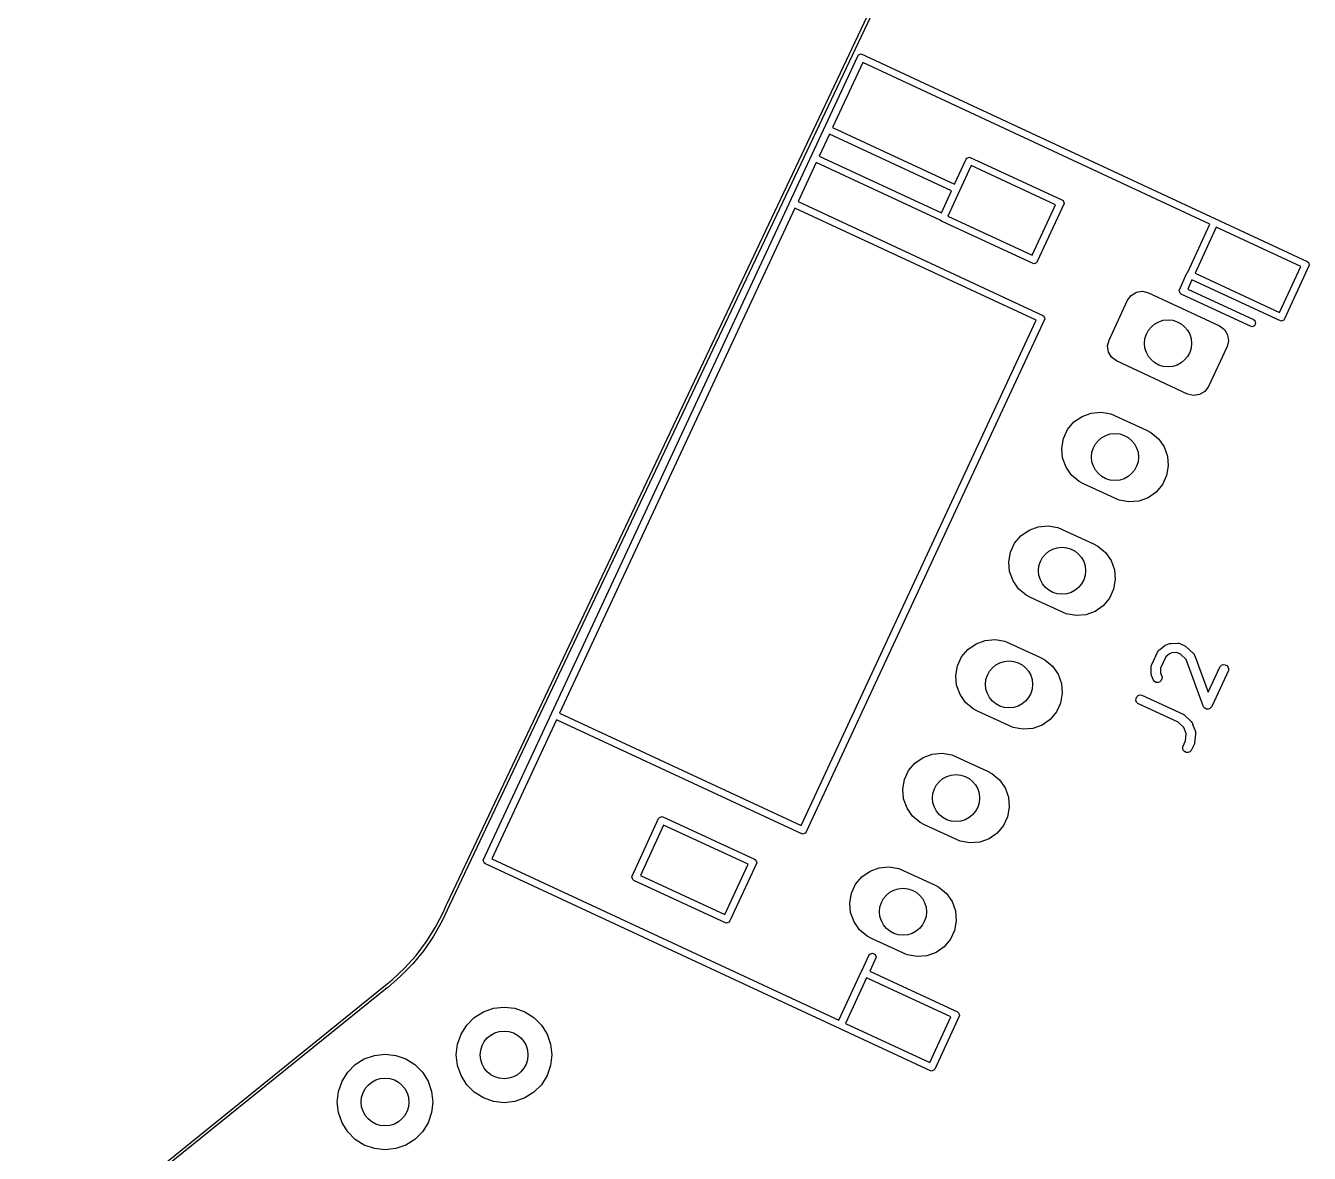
# Model space of a CAD drawing. Extents: x 3.63 to 6.09, y -4.55 to -2.25.
# Drawn here: x 3.825 to 4.631, y -3.766 to -3.058 of the extents above; entities that cross this region are included whole.
import ezdxf

# ---------------------------------------------------------------- set-up
doc = ezdxf.new("R2010")
doc.units = 0
doc.header["$MEASUREMENT"] = 0
doc.layers.add('BLACK', color=7, linetype='CONTINUOUS')

msp = doc.modelspace()

# ---------------------------------------------------------------- linework, layer by layer
at = {"layer": 'BLACK', "linetype": 'CONTINUOUS'}
for p, q in [((4.08927, -3.60941), (4.35911, -3.03958)), ((4.36072, -3.0406), (4.09089, -3.61042)), ((4.112, -3.58214), (4.34716, -3.07743)), ((4.34716, -3.07743), (4.3477, -3.07668)), ((4.3477, -3.07668), (4.3494, -3.07607)), ((4.3477, -3.07668), (4.3477, -3.07668)), ((4.3494, -3.07607), (4.62933, -3.2064)), ((4.35028, -3.08149), (4.33125, -3.12233)), ((4.56817, -3.18294), (4.35028, -3.08149)), ((4.32933, -3.12645), (4.32294, -3.14017)), ((4.406, -3.16201), (4.32933, -3.12645)), ((4.33125, -3.12233), (4.4079, -3.15789)), ((4.32294, -3.14017), (4.39966, -3.17576)), ((4.4079, -3.15789), (4.41515, -3.14215)), ((4.41515, -3.14215), (4.4157, -3.14141)), ((4.4157, -3.14141), (4.4174, -3.14079)), ((4.4174, -3.14079), (4.47538, -3.16763)), ((4.32102, -3.14429), (4.30964, -3.16873)), ((4.39893, -3.18044), (4.32102, -3.14429)), ((4.41829, -3.14621), (4.40372, -3.17784)), ((4.47133, -3.17076), (4.41829, -3.14621)), ((4.39966, -3.17576), (4.406, -3.16201)), ((4.30772, -3.17285), (4.15999, -3.48991)), ((4.45921, -3.2433), (4.30772, -3.17285)), ((4.30964, -3.16873), (4.46328, -3.24017)), ((4.45675, -3.20239), (4.47133, -3.17076)), ((4.47675, -3.16987), (4.45989, -3.20645)), ((4.47538, -3.16763), (4.47613, -3.16817)), ((4.47613, -3.16817), (4.47675, -3.16987)), ((4.39966, -3.18097), (4.39893, -3.18044)), ((4.45764, -3.20781), (4.39966, -3.18097)), ((4.40372, -3.17784), (4.45675, -3.20239)), ((4.55431, -3.21304), (4.56817, -3.18294)), ((4.57229, -3.18486), (4.55899, -3.21375)), ((4.62527, -3.20953), (4.57229, -3.18486)), ((4.45934, -3.20719), (4.45764, -3.20781)), ((4.45989, -3.20645), (4.45934, -3.20719)), ((4.62933, -3.2064), (4.63007, -3.20694)), ((4.63007, -3.20694), (4.63029, -3.20754)), ((4.63029, -3.20754), (4.63069, -3.20864)), ((4.54891, -3.22463), (4.55379, -3.21375)), ((4.55379, -3.21375), (4.55431, -3.21304)), ((4.55899, -3.21375), (4.61203, -3.2383)), ((4.61203, -3.2383), (4.62527, -3.20953)), ((4.63069, -3.20864), (4.61516, -3.24236)), ((4.55696, -3.21782), (4.55431, -3.22373)), ((4.55431, -3.22373), (4.59562, -3.24281)), ((4.61292, -3.24373), (4.55696, -3.21782)), ((4.50491, -3.25568), (4.51656, -3.2307)), ((4.51656, -3.2307), (4.51883, -3.22761)), ((4.51883, -3.22761), (4.52212, -3.22561)), ((4.52212, -3.22561), (4.52591, -3.22503)), ((4.52591, -3.22503), (4.52964, -3.22594)), ((4.52964, -3.22594), (4.57424, -3.24674)), ((4.54953, -3.22633), (4.54891, -3.22463)), ((4.55027, -3.22688), (4.54953, -3.22633)), ((4.59452, -3.24731), (4.55027, -3.22688)), ((4.31155, -3.56039), (4.45921, -3.2433)), ((4.46464, -3.24242), (4.31467, -3.56445)), ((4.46328, -3.24017), (4.46402, -3.24072)), ((4.46402, -3.24072), (4.46464, -3.24242)), ((4.57424, -3.24674), (4.57734, -3.24901)), ((4.59622, -3.24669), (4.59452, -3.24731)), ((4.59562, -3.24281), (4.59637, -3.24336)), ((4.59699, -3.24505), (4.59622, -3.24669)), ((4.59637, -3.24336), (4.59699, -3.24505)), ((4.61462, -3.24311), (4.61292, -3.24373)), ((4.61516, -3.24236), (4.61462, -3.24311)), ((4.504, -3.25941), (4.50491, -3.25568)), ((4.57734, -3.24901), (4.57933, -3.2523)), ((4.57992, -3.25609), (4.579, -3.25982)), ((4.57933, -3.2523), (4.57992, -3.25609)), ((4.50459, -3.26321), (4.504, -3.25941)), ((4.50658, -3.26649), (4.50459, -3.26321)), ((4.579, -3.25982), (4.56736, -3.2848)), ((4.50968, -3.26876), (4.50658, -3.26649)), ((4.55428, -3.28956), (4.50968, -3.26876)), ((4.56509, -3.2879), (4.5618, -3.28989)), ((4.56736, -3.2848), (4.56509, -3.2879)), ((4.55801, -3.29047), (4.55428, -3.28956)), ((4.5618, -3.28989), (4.55801, -3.29047)), ((4.48291, -3.30712), (4.48796, -3.30359)), ((4.48796, -3.30359), (4.49376, -3.30148)), ((4.49376, -3.30148), (4.4999, -3.30094)), ((4.4999, -3.30094), (4.50597, -3.30201)), ((4.50597, -3.30201), (4.52848, -3.31228)), ((4.47634, -3.31743), (4.47895, -3.31185)), ((4.47895, -3.31185), (4.48291, -3.30712)), ((4.52848, -3.31228), (4.53119, -3.31377)), ((4.47527, -3.32351), (4.47634, -3.31743)), ((4.53119, -3.31377), (4.53591, -3.31773)), ((4.53591, -3.31773), (4.53945, -3.32278)), ((4.47581, -3.32965), (4.47527, -3.32351)), ((4.53945, -3.32278), (4.54156, -3.32858)), ((4.54156, -3.32858), (4.54209, -3.33472)), ((4.47792, -3.33545), (4.47581, -3.32965)), ((4.48145, -3.3405), (4.47792, -3.33545)), ((4.54209, -3.33472), (4.54102, -3.34079)), ((4.48618, -3.34446), (4.48145, -3.3405)), ((4.48889, -3.34595), (4.48618, -3.34446)), ((4.54102, -3.34079), (4.53842, -3.34638)), ((4.51139, -3.35622), (4.48889, -3.34595)), ((4.53445, -3.35111), (4.5294, -3.35464)), ((4.53842, -3.34638), (4.53445, -3.35111)), ((4.51746, -3.35729), (4.51139, -3.35622)), ((4.52361, -3.35675), (4.51746, -3.35729)), ((4.5294, -3.35464), (4.52361, -3.35675)), ((4.44963, -3.37848), (4.45469, -3.37495)), ((4.45469, -3.37495), (4.46048, -3.37284)), ((4.46048, -3.37284), (4.46662, -3.3723)), ((4.46662, -3.3723), (4.4727, -3.37337)), ((4.4727, -3.37337), (4.4952, -3.38364)), ((4.44306, -3.3888), (4.44567, -3.38321)), ((4.44567, -3.38321), (4.44963, -3.37848)), ((4.4952, -3.38364), (4.49791, -3.38513)), ((4.44199, -3.39487), (4.44306, -3.3888)), ((4.49791, -3.38513), (4.50263, -3.38909)), ((4.50263, -3.38909), (4.50617, -3.39414)), ((4.44253, -3.40101), (4.44199, -3.39487)), ((4.44464, -3.40681), (4.44253, -3.40101)), ((4.50617, -3.39414), (4.50828, -3.39994)), ((4.50828, -3.39994), (4.50882, -3.40608)), ((4.44818, -3.41186), (4.44464, -3.40681)), ((4.50882, -3.40608), (4.50775, -3.41216)), ((4.4529, -3.41582), (4.44818, -3.41186)), ((4.45561, -3.41731), (4.4529, -3.41582)), ((4.47811, -3.42758), (4.45561, -3.41731)), ((4.50775, -3.41216), (4.50514, -3.41774)), ((4.50118, -3.42247), (4.49612, -3.42601)), ((4.50514, -3.41774), (4.50118, -3.42247)), ((4.48419, -3.42865), (4.47811, -3.42758)), ((4.49033, -3.42811), (4.48419, -3.42865)), ((4.49612, -3.42601), (4.49033, -3.42811)), ((4.41636, -3.44985), (4.42141, -3.44631)), ((4.42141, -3.44631), (4.4272, -3.4442)), ((4.4272, -3.4442), (4.43335, -3.44366)), ((4.43335, -3.44366), (4.43942, -3.44474)), ((4.43942, -3.44474), (4.46192, -3.45501)), ((4.53676, -3.44998), (4.53967, -3.44761)), ((4.53967, -3.44761), (4.53992, -3.44745)), ((4.53992, -3.44745), (4.53998, -3.44739)), ((4.53998, -3.44739), (4.54004, -3.44737)), ((4.54004, -3.44737), (4.54016, -3.44729)), ((4.54016, -3.44729), (4.54048, -3.4472)), ((4.54048, -3.4472), (4.54299, -3.44624)), ((4.54299, -3.44624), (4.54327, -3.44616)), ((4.54327, -3.44616), (4.54334, -3.44613)), ((4.54334, -3.44613), (4.54341, -3.44613)), ((4.54341, -3.44613), (4.54355, -3.44609)), ((4.54355, -3.44609), (4.54393, -3.44611)), ((4.54393, -3.44611), (4.54811, -3.44595)), ((4.54811, -3.44595), (4.54869, -3.44599)), ((4.54869, -3.44599), (4.54879, -3.44602)), ((4.54879, -3.44602), (4.54889, -3.44603)), ((4.54889, -3.44603), (4.54942, -3.44627)), ((4.54942, -3.44627), (4.54976, -3.4464)), ((4.54976, -3.4464), (4.54981, -3.44644)), ((4.54981, -3.44644), (4.55284, -3.44781)), ((4.55284, -3.44781), (4.55309, -3.44795)), ((4.55309, -3.44795), (4.55316, -3.44798)), ((4.55316, -3.44798), (4.55321, -3.44802)), ((4.55321, -3.44802), (4.55333, -3.4481)), ((4.55333, -3.4481), (4.5536, -3.44839)), ((4.5536, -3.44839), (4.55792, -3.45241)), ((4.40979, -3.46016), (4.41239, -3.45457)), ((4.41239, -3.45457), (4.41636, -3.44985)), ((4.46192, -3.45501), (4.46463, -3.45649)), ((4.46463, -3.45649), (4.46936, -3.46046)), ((4.53182, -3.45938), (4.53555, -3.45128)), ((4.53555, -3.45128), (4.53584, -3.45078)), ((4.53584, -3.45078), (4.53592, -3.45071)), ((4.53592, -3.45071), (4.53597, -3.45061)), ((4.53597, -3.45061), (4.53641, -3.45025)), ((4.53641, -3.45025), (4.53669, -3.45)), ((4.53669, -3.45), (4.53676, -3.44998)), ((4.54053, -3.45446), (4.53719, -3.46171)), ((4.54286, -3.45256), (4.54053, -3.45446)), ((4.54446, -3.45195), (4.54286, -3.45256)), ((4.54751, -3.45183), (4.54446, -3.45195)), ((4.54982, -3.45287), (4.54751, -3.45183)), ((4.55332, -3.45613), (4.54982, -3.45287)), ((4.56425, -3.48597), (4.55332, -3.45613)), ((4.55792, -3.45241), (4.5583, -3.45285)), ((4.5583, -3.45285), (4.55835, -3.45295)), ((4.55835, -3.45295), (4.55842, -3.45303)), ((4.55842, -3.45303), (4.55858, -3.45348)), ((4.55858, -3.45348), (4.55877, -3.4539)), ((4.55877, -3.4539), (4.55878, -3.454)), ((4.55878, -3.454), (4.56712, -3.47681)), ((4.40872, -3.46623), (4.40979, -3.46016)), ((4.46936, -3.46046), (4.47289, -3.46551)), ((4.47289, -3.46551), (4.475, -3.4713)), ((4.53131, -3.4611), (4.53135, -3.46052)), ((4.53148, -3.46528), (4.53131, -3.4611)), ((4.53135, -3.46052), (4.53139, -3.46042)), ((4.53139, -3.46032), (4.53161, -3.45985)), ((4.53139, -3.46042), (4.53139, -3.46032)), ((4.53146, -3.46566), (4.53148, -3.46528)), ((4.5315, -3.4658), (4.53146, -3.46566)), ((4.53161, -3.45985), (4.53176, -3.45945)), ((4.53176, -3.45945), (4.53182, -3.45938)), ((4.53719, -3.46171), (4.53731, -3.46475)), ((4.53731, -3.46475), (4.53806, -3.46669)), ((4.56712, -3.47681), (4.5744, -3.46112)), ((4.57994, -3.46307), (4.56945, -3.4857)), ((4.5744, -3.46112), (4.57469, -3.46062)), ((4.57469, -3.46062), (4.57554, -3.45984)), ((4.57554, -3.45984), (4.57663, -3.45945)), ((4.57663, -3.45945), (4.57778, -3.4595)), ((4.57778, -3.4595), (4.57882, -3.45998)), ((4.57882, -3.45998), (4.5796, -3.46083)), ((4.5796, -3.46083), (4.57999, -3.46192)), ((4.57999, -3.46192), (4.57994, -3.46307)), ((4.40925, -3.47238), (4.40872, -3.46623)), ((4.41136, -3.47817), (4.40925, -3.47238)), ((4.475, -3.4713), (4.47554, -3.47745)), ((4.5315, -3.46587), (4.5315, -3.4658)), ((4.53153, -3.46594), (4.5315, -3.46587)), ((4.5316, -3.46622), (4.53153, -3.46594)), ((4.53276, -3.46923), (4.5316, -3.46622)), ((4.53354, -3.47008), (4.53276, -3.46923)), ((4.53458, -3.47057), (4.53354, -3.47008)), ((4.53573, -3.47062), (4.53458, -3.47057)), ((4.53682, -3.47023), (4.53573, -3.47062)), ((4.53767, -3.46945), (4.53682, -3.47023)), ((4.53815, -3.4684), (4.53767, -3.46945)), ((4.53806, -3.46669), (4.5382, -3.46725)), ((4.5382, -3.46725), (4.53815, -3.4684)), ((4.4149, -3.48322), (4.41136, -3.47817)), ((4.47554, -3.47745), (4.47447, -3.48352)), ((4.52184, -3.48186), (4.52189, -3.48071)), ((4.52189, -3.48071), (4.52237, -3.47966)), ((4.52237, -3.47966), (4.52322, -3.47888)), ((4.52322, -3.47888), (4.52431, -3.47849)), ((4.52431, -3.47849), (4.52546, -3.47854)), ((4.52546, -3.47854), (4.55149, -3.49062)), ((4.41962, -3.48719), (4.4149, -3.48322)), ((4.42233, -3.48867), (4.41962, -3.48719)), ((4.44484, -3.49894), (4.42233, -3.48867)), ((4.47186, -3.48911), (4.4679, -3.49383)), ((4.47447, -3.48352), (4.47186, -3.48911)), ((4.52223, -3.48294), (4.52184, -3.48186)), ((4.52301, -3.48379), (4.52223, -3.48294)), ((4.52351, -3.48409), (4.52301, -3.48379)), ((4.54844, -3.49565), (4.52351, -3.48409)), ((4.56425, -3.48599), (4.56425, -3.48597)), ((4.56503, -3.48684), (4.56425, -3.48599)), ((4.56425, -3.48599), (4.56425, -3.48599)), ((4.56607, -3.48732), (4.56503, -3.48684)), ((4.56722, -3.48737), (4.56607, -3.48732)), ((4.56831, -3.48698), (4.56722, -3.48737)), ((4.56916, -3.4862), (4.56831, -3.48698)), ((4.56945, -3.4857), (4.56916, -3.4862)), ((4.56916, -3.4862), (4.56916, -3.4862)), ((4.15807, -3.49403), (4.11743, -3.58127)), ((4.31243, -3.56581), (4.15807, -3.49403)), ((4.15999, -3.48991), (4.31155, -3.56039)), ((4.46285, -3.49737), (4.45705, -3.49948)), ((4.4679, -3.49383), (4.46285, -3.49737)), ((4.55199, -3.49895), (4.54844, -3.49565)), ((4.55149, -3.49062), (4.55174, -3.49077)), ((4.55174, -3.49077), (4.55181, -3.49079)), ((4.55181, -3.49079), (4.55186, -3.49084)), ((4.55186, -3.49084), (4.55199, -3.49091)), ((4.55199, -3.49091), (4.55226, -3.49121)), ((4.55226, -3.49121), (4.55658, -3.49523)), ((4.55658, -3.49523), (4.55696, -3.49566)), ((4.55696, -3.49566), (4.557, -3.49576)), ((4.557, -3.49576), (4.55707, -3.49584)), ((4.55707, -3.49584), (4.55726, -3.49635)), ((4.55726, -3.49635), (4.55743, -3.49671)), ((4.55743, -3.49671), (4.55743, -3.49679)), ((4.55743, -3.49679), (4.55914, -3.50134)), ((4.45091, -3.50001), (4.44484, -3.49894)), ((4.45705, -3.49948), (4.45091, -3.50001)), ((4.55336, -3.50262), (4.55199, -3.49895)), ((4.55286, -3.50731), (4.55336, -3.50262)), ((4.5592, -3.50313), (4.55862, -3.50858)), ((4.55914, -3.50134), (4.55928, -3.5019)), ((4.55923, -3.50305), (4.5592, -3.50313)), ((4.55925, -3.50265), (4.55923, -3.50305)), ((4.5593, -3.50211), (4.55925, -3.50265)), ((4.55928, -3.5019), (4.55927, -3.50201)), ((4.55927, -3.50201), (4.5593, -3.50211)), ((4.55118, -3.51209), (4.55123, -3.51094)), ((4.55157, -3.51317), (4.55118, -3.51209)), ((4.55123, -3.51094), (4.55286, -3.50731)), ((4.55235, -3.51402), (4.55157, -3.51317)), ((4.5534, -3.51451), (4.55235, -3.51402)), ((4.55648, -3.51339), (4.55563, -3.51416)), ((4.55677, -3.51289), (4.55648, -3.51339)), ((4.55832, -3.50947), (4.55677, -3.51289)), ((4.55849, -3.50915), (4.55832, -3.50947)), ((4.55852, -3.509), (4.55849, -3.50915)), ((4.55855, -3.50894), (4.55852, -3.509)), ((4.55862, -3.50858), (4.55855, -3.50887)), ((4.55855, -3.50887), (4.55855, -3.50894)), ((4.37912, -3.52593), (4.38308, -3.52121)), ((4.38308, -3.52121), (4.38813, -3.51767)), ((4.38813, -3.51767), (4.39393, -3.51556)), ((4.39393, -3.51556), (4.40007, -3.51503)), ((4.40007, -3.51503), (4.40614, -3.5161)), ((4.40614, -3.5161), (4.42865, -3.52637)), ((4.55455, -3.51456), (4.5534, -3.51451)), ((4.55563, -3.51416), (4.55455, -3.51456)), ((4.37651, -3.53152), (4.37912, -3.52593)), ((4.42865, -3.52637), (4.43136, -3.52786)), ((4.43136, -3.52786), (4.43608, -3.53182)), ((4.37544, -3.5376), (4.37651, -3.53152)), ((4.37598, -3.54374), (4.37544, -3.5376)), ((4.43608, -3.53182), (4.43962, -3.53687)), ((4.43962, -3.53687), (4.44173, -3.54267)), ((4.37809, -3.54953), (4.37598, -3.54374)), ((4.44173, -3.54267), (4.44226, -3.54881)), ((4.38162, -3.55459), (4.37809, -3.54953)), ((4.44226, -3.54881), (4.44119, -3.55488)), ((4.20529, -3.59263), (4.22215, -3.55605)), ((4.22528, -3.56012), (4.21071, -3.59174)), ((4.22215, -3.55605), (4.22269, -3.55531)), ((4.22269, -3.55531), (4.22439, -3.55469)), ((4.22439, -3.55469), (4.28238, -3.58153)), ((4.27832, -3.58467), (4.22528, -3.56012)), ((4.38635, -3.55855), (4.38162, -3.55459)), ((4.38906, -3.56004), (4.38635, -3.55855)), ((4.41156, -3.57031), (4.38906, -3.56004)), ((4.43859, -3.56047), (4.43462, -3.56519)), ((4.44119, -3.55488), (4.43859, -3.56047)), ((4.31413, -3.56519), (4.31243, -3.56581)), ((4.31467, -3.56445), (4.31413, -3.56519)), ((4.41763, -3.57138), (4.41156, -3.57031)), ((4.42957, -3.56873), (4.42378, -3.57084)), ((4.43462, -3.56519), (4.42957, -3.56873)), ((4.42378, -3.57084), (4.41763, -3.57138)), ((4.11262, -3.58384), (4.112, -3.58214)), ((4.11337, -3.58439), (4.11262, -3.58384)), ((4.39329, -3.71472), (4.11337, -3.58439)), ((4.11743, -3.58127), (4.33529, -3.6827)), ((4.26374, -3.61629), (4.27832, -3.58467)), ((4.28374, -3.58378), (4.26688, -3.62035)), ((4.28238, -3.58153), (4.28312, -3.58208)), ((4.28312, -3.58208), (4.28374, -3.58378)), ((4.36065, -3.58693), (4.36679, -3.58639)), ((4.36679, -3.58639), (4.37286, -3.58746)), ((4.20591, -3.59433), (4.20529, -3.59263)), ((4.20665, -3.59487), (4.20591, -3.59433)), ((4.21071, -3.59174), (4.26374, -3.61629)), ((4.34584, -3.5973), (4.3498, -3.59257)), ((4.3498, -3.59257), (4.35485, -3.58904)), ((4.35485, -3.58904), (4.36065, -3.58693)), ((4.37286, -3.58746), (4.39537, -3.59773)), ((4.26464, -3.62171), (4.20665, -3.59487)), ((4.34323, -3.60289), (4.34584, -3.5973)), ((4.39537, -3.59773), (4.39808, -3.59922)), ((4.39808, -3.59922), (4.4028, -3.60318)), ((4.09089, -3.61042), (4.08628, -3.62029)), ((4.08702, -3.6146), (4.08909, -3.60962)), ((4.08909, -3.60962), (4.08927, -3.60941)), ((4.09089, -3.61042), (4.09089, -3.61042)), ((4.34216, -3.60896), (4.34323, -3.60289)), ((4.3427, -3.6151), (4.34216, -3.60896)), ((4.4028, -3.60318), (4.40634, -3.60823)), ((4.40634, -3.60823), (4.40845, -3.61403)), ((4.08205, -3.62417), (4.08702, -3.6146)), ((4.34481, -3.6209), (4.3427, -3.6151)), ((4.40845, -3.61403), (4.40899, -3.62017)), ((4.07631, -3.6333), (4.08205, -3.62417)), ((4.08628, -3.62029), (4.08085, -3.62979)), ((4.26634, -3.6211), (4.26464, -3.62171)), ((4.26464, -3.62171), (4.26464, -3.62171)), ((4.26464, -3.62171), (4.26464, -3.62171)), ((4.26688, -3.62035), (4.26634, -3.6211)), ((4.34835, -3.62595), (4.34481, -3.6209)), ((4.35307, -3.62991), (4.34835, -3.62595)), ((4.40792, -3.62624), (4.40531, -3.63183)), ((4.40899, -3.62017), (4.40792, -3.62624)), ((4.06982, -3.64192), (4.07631, -3.6333)), ((4.08085, -3.62979), (4.07464, -3.63879)), ((4.35578, -3.6314), (4.35307, -3.62991)), ((4.37828, -3.64167), (4.35578, -3.6314)), ((4.40531, -3.63183), (4.40135, -3.63656)), ((4.06264, -3.64996), (4.06982, -3.64192)), ((4.07464, -3.63879), (4.0677, -3.64725)), ((4.34994, -3.65128), (4.35413, -3.64192)), ((4.35413, -3.64192), (4.35467, -3.64118)), ((4.35467, -3.64118), (4.35637, -3.64056)), ((4.35637, -3.64056), (4.35801, -3.64133)), ((4.35801, -3.64133), (4.35863, -3.64302)), ((4.38436, -3.64274), (4.37828, -3.64167)), ((4.3905, -3.6422), (4.38436, -3.64274)), ((4.39629, -3.64009), (4.3905, -3.6422)), ((4.40135, -3.63656), (4.39629, -3.64009)), ((4.05481, -3.65738), (4.06264, -3.64996)), ((4.0677, -3.64725), (4.06007, -3.6551)), ((4.35863, -3.64302), (4.35465, -3.65191)), ((4.0506, -3.66074), (4.05481, -3.65738)), ((4.06007, -3.6551), (4.05183, -3.66228)), ((4.33529, -3.6827), (4.34947, -3.65191)), ((4.35261, -3.65598), (4.33942, -3.68462)), ((4.34947, -3.65191), (4.34994, -3.65128)), ((4.40564, -3.68053), (4.35261, -3.65598)), ((4.35465, -3.65191), (4.4097, -3.67739)), ((3.82471, -3.84299), (4.05059, -3.66075)), ((4.0516, -3.66237), (3.82572, -3.84461)), ((4.05059, -3.66075), (4.0506, -3.66074)), ((4.05059, -3.66075), (4.05059, -3.66075)), ((4.05183, -3.66228), (4.0516, -3.66237)), ((4.11208, -3.67739), (4.11842, -3.67517)), ((4.11842, -3.67517), (4.1251, -3.67442)), ((4.1251, -3.67442), (4.13177, -3.67517)), ((4.13177, -3.67517), (4.13811, -3.67739)), ((4.10164, -3.68572), (4.10639, -3.68096)), ((4.10639, -3.68096), (4.11208, -3.67739)), ((4.13811, -3.67739), (4.1438, -3.68096)), ((4.1438, -3.68096), (4.14855, -3.68572)), ((4.3924, -3.70929), (4.40564, -3.68053)), ((4.41106, -3.67964), (4.39553, -3.71336)), ((4.4097, -3.67739), (4.41044, -3.67794)), ((4.41044, -3.67794), (4.41044, -3.67794)), ((4.41044, -3.67794), (4.41106, -3.67964)), ((4.09807, -3.6914), (4.10164, -3.68572)), ((4.14855, -3.68572), (4.15212, -3.6914)), ((4.33942, -3.68462), (4.3924, -3.70929)), ((4.0951, -3.70442), (4.09585, -3.69774)), ((4.09585, -3.69774), (4.09807, -3.6914)), ((4.15212, -3.6914), (4.15434, -3.69774)), ((4.15434, -3.69774), (4.1551, -3.70442)), ((4.03165, -3.71053), (4.03734, -3.70696)), ((4.03734, -3.70696), (4.04368, -3.70474)), ((4.04368, -3.70474), (4.05035, -3.70399)), ((4.05035, -3.70399), (4.05703, -3.70474)), ((4.05703, -3.70474), (4.06337, -3.70696)), ((4.06337, -3.70696), (4.06906, -3.71053)), ((4.09585, -3.7111), (4.0951, -3.70442)), ((4.1551, -3.70442), (4.15434, -3.7111)), ((4.02333, -3.72097), (4.0269, -3.71528)), ((4.0269, -3.71528), (4.03165, -3.71053)), ((4.06906, -3.71053), (4.07381, -3.71528)), ((4.07381, -3.71528), (4.07738, -3.72097)), ((4.09807, -3.71744), (4.09585, -3.7111)), ((4.15434, -3.7111), (4.15212, -3.71744)), ((4.39499, -3.7141), (4.39329, -3.71472)), ((4.39553, -3.71336), (4.39499, -3.7141)), ((4.02111, -3.72731), (4.02333, -3.72097)), ((4.07738, -3.72097), (4.0796, -3.72731)), ((4.10164, -3.72312), (4.09807, -3.71744)), ((4.10639, -3.72787), (4.10164, -3.72312)), ((4.14855, -3.72312), (4.1438, -3.72787)), ((4.15212, -3.71744), (4.14855, -3.72312)), ((4.02035, -3.73399), (4.02111, -3.72731)), ((4.0796, -3.72731), (4.08035, -3.73399)), ((4.11208, -3.73145), (4.10639, -3.72787)), ((4.11842, -3.73367), (4.11208, -3.73145)), ((4.13811, -3.73145), (4.13177, -3.73367)), ((4.1438, -3.72787), (4.13811, -3.73145)), ((4.02111, -3.74067), (4.02035, -3.73399)), ((4.08035, -3.73399), (4.0796, -3.74067)), ((4.1251, -3.73442), (4.11842, -3.73367)), ((4.13177, -3.73367), (4.1251, -3.73442)), ((4.02333, -3.74701), (4.02111, -3.74067)), ((4.0269, -3.75269), (4.02333, -3.74701)), ((4.07738, -3.74701), (4.07381, -3.75269)), ((4.0796, -3.74067), (4.07738, -3.74701)), ((4.03165, -3.75744), (4.0269, -3.75269)), ((4.07381, -3.75269), (4.06906, -3.75744)), ((4.03734, -3.76102), (4.03165, -3.75744)), ((4.04368, -3.76324), (4.03734, -3.76102)), ((4.05035, -3.76399), (4.04368, -3.76324)), ((4.05703, -3.76324), (4.05035, -3.76399)), ((4.06337, -3.76102), (4.05703, -3.76324)), ((4.06906, -3.75744), (4.06337, -3.76102))]:
    msp.add_line(p, q, dxfattribs=at)
at = {"layer": 'BLACK'}
for centre, radius in [((4.54196, -3.25775), 0.01476), ((4.54196, -3.25775), 0.01476), ((4.50868, -3.32911), 0.01476), ((4.50868, -3.32911), 0.01476), ((4.47541, -3.40048), 0.01476), ((4.47541, -3.40048), 0.01476), ((4.44213, -3.47184), 0.01476), ((4.44213, -3.47184), 0.01476), ((4.40885, -3.5432), 0.01476), ((4.40885, -3.5432), 0.01476), ((4.37557, -3.61457), 0.01476), ((4.37557, -3.61457), 0.01476), ((4.1251, -3.70442), 0.015), ((4.1251, -3.70442), 0.015), ((4.05035, -3.73399), 0.015), ((4.05035, -3.73399), 0.015)]:
    msp.add_circle(centre, radius, dxfattribs=at)

doc.saveas('drawing.dxf')
